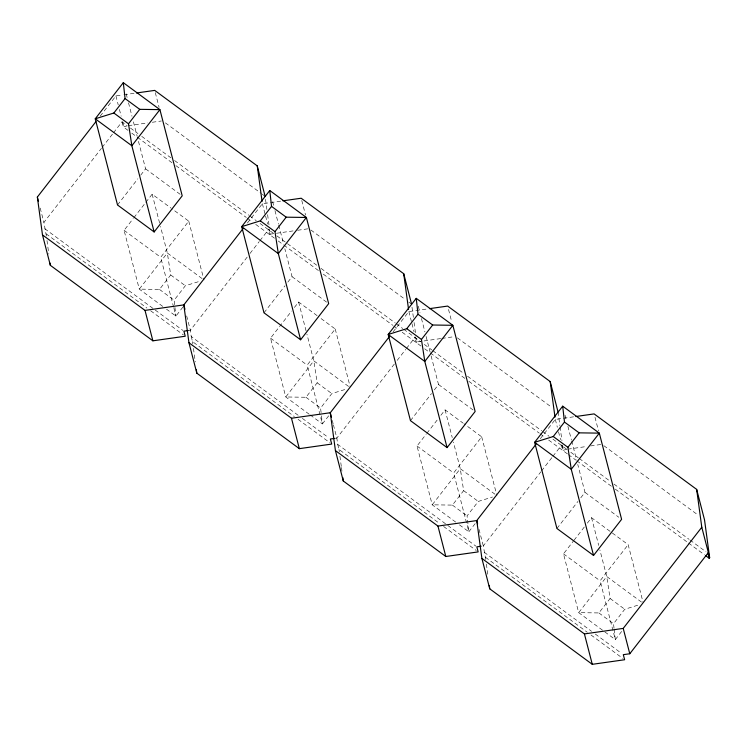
<?xml version="1.0" encoding="UTF-8"?>
<svg xmlns="http://www.w3.org/2000/svg" width="747" height="747" viewBox="0 0 747 747"><rect width="100%" height="100%" fill="white"/><g stroke="black" fill="none" stroke-linecap="round" stroke-linejoin="round"><path stroke-width="0.56" stroke-dasharray="3.73 2.8" d="M100.201 116.13L115.916 95.896L122.76 94.925M46.379 236.043L43.905 222.41L101.415 148.354M102.124 147.439L112.778 133.722M113.488 132.807L122.004 121.845L126.701 125.3M128.017 130.37L123.32 126.906L127.205 125.832M117.531 204.986L137.868 178.785M140.679 175.181L145.59 168.85L137.485 137.513M162.762 306.419L139.287 289.136L124.086 230.328L133.199 218.591M133.9 217.685L145.123 203.231M145.833 202.334L152.145 194.201L170.923 208.03M173.612 307.222L160.698 257.285L188.758 221.159L171.857 208.721M202.092 278.584L167.347 253.009L139.287 289.136L159.484 289.425L170.708 274.971L167.347 253.009L160.465 226.378M174.639 304.748L174.126 300.21L185.349 285.756L199.589 281.33M247.378 223.045L262.384 203.735L280.639 201.148M182.922 307.064L175.909 316.093L166.516 309.183M247.173 257.108L190.373 330.249L188.216 330.548M250.012 253.448L259.246 241.561M259.956 240.646L268.939 229.086L270.246 234.147L269.788 234.745L268.472 229.674M263.999 312.816L285.037 285.718M287.847 282.114L292.058 276.689L284.822 248.714M309.23 414.258L285.756 396.974L270.554 338.167L291.591 311.069M294.402 307.456L298.613 302.04L317.391 315.86M328.689 415.808L322.377 423.932L307.166 365.124L335.226 328.997L318.325 316.551M348.56 386.423L313.815 360.848L285.756 396.974L305.953 397.264L317.176 382.809L313.815 360.848L306.933 334.217M321.107 412.587L320.594 408.049L331.817 393.594L346.057 389.168M393.137 331.808L408.852 311.574L427.107 308.978M394.351 364.032L336.841 438.078L334.684 438.386M397.189 360.371L405.714 349.4M406.424 348.485L415.407 336.916L416.714 341.986L416.256 342.584L414.94 337.513M410.467 420.654L431.505 393.557M434.315 389.943L438.517 384.528L430.412 353.191M455.698 522.088L432.224 504.813L417.022 446.006L426.135 434.259M426.836 433.363L438.059 418.908M440.87 415.295L445.081 409.879L462.916 423.007M466.548 522.891L453.634 472.963L481.694 436.836L463.859 423.698M495.028 494.262L460.283 468.677L432.224 504.813L452.411 505.103L463.635 490.648L460.283 468.677L453.401 442.056M459.452 524.861L468.845 531.771L467.062 515.888L478.285 501.433L492.525 497.007M540.314 438.722L555.32 419.412L574.723 416.658M475.157 523.638L468.845 531.771L466.838 524.002M485.783 559.55L483.309 545.917L540.819 471.861M541.528 470.946L552.182 457.239M552.892 456.324L561.408 445.352L562.724 450.422L566.609 449.339M556.926 528.493L577.973 501.396M580.783 497.782L584.985 492.366L577.748 464.382M621.625 631.476L615.313 639.609L578.692 612.643L563.49 553.844L573.304 541.192M574.004 540.296L584.528 526.747M587.338 523.133L591.54 517.708L628.162 544.675L643.083 602.371M614.165 629.394L615.313 639.609L600.102 580.802L628.162 544.675M641.496 602.091L606.751 576.516L578.692 612.643L598.879 612.942L610.103 598.487L606.751 576.516L599.869 549.885M614.034 628.264L613.53 623.717L624.753 609.272L640.086 604.5M123.899 94.766L134.18 93.31M128.344 125.664L147.747 122.919M152.313 122.265L161.445 120.977M293.076 230.916L270.246 234.147L269.63 229.562M297.642 230.272L307.913 228.815M440.683 338.587L416.714 341.986L416.247 338.55M441.822 338.428L453.242 336.813M567.748 449.18L586.012 446.585M590.578 445.94L600.849 444.484M165.386 122.872L261.385 193.557M262.318 194.239L265.11 196.302L266.978 210.066M310.92 230.02L405.051 299.332M408.786 302.077L411.578 304.132L413.446 317.905M457.388 337.859L551.519 407.171M603.856 445.698L697.987 515.01M130.454 128.064L137.971 133.592M141.725 136.356L170.83 157.785M174.583 160.549L248.76 215.164M249.694 215.855L256.268 220.692M260.021 223.456L273.169 233.129M276.922 235.903L317.298 265.624M321.051 268.388L395.228 322.993M396.162 323.684L402.736 328.531M403.679 329.222L420.58 341.659M424.333 344.423L431.841 349.96M432.784 350.651L462.823 372.772M467.519 376.227L541.696 430.832M542.63 431.523L549.204 436.369M552.957 439.133L567.038 449.498M570.801 452.262L578.309 457.79M579.252 458.481L610.234 481.301M613.987 484.065L689.098 539.362M690.041 540.053L705.999 551.809M131.771 133.134L136.458 136.589M137.401 137.28L172.137 162.855M175.9 165.619L246.314 217.461M247.248 218.152L251.944 221.616M255.698 224.38L274.476 238.2M278.239 240.973L282.926 244.428M283.869 245.119L318.605 270.694M323.302 274.149L392.782 325.3M393.716 325.991L398.412 329.446M402.166 332.219L420.944 346.038M424.707 348.802L429.394 352.257M430.337 352.948L465.073 378.533M468.827 381.297L539.25 433.139M540.184 433.83L544.88 437.284M548.634 440.048L567.412 453.877M568.355 454.568L575.862 460.096M576.805 460.787L611.541 486.362M615.295 489.136L687.595 542.359M688.529 543.05L704.496 554.797M145.59 168.85L180.326 194.435M292.058 276.689L326.794 302.264M438.517 384.528L473.262 410.103M584.985 492.366L618.787 517.251M124.086 230.328L160.698 257.285M270.554 338.167L307.166 365.124M417.022 446.006L453.634 472.963M563.49 553.844L600.102 580.802M170.708 274.971L185.349 285.756M317.176 382.809L331.817 393.594M463.635 490.648L478.285 501.433M610.103 598.487L624.753 609.272M159.484 289.425L174.126 300.21M305.953 397.264L320.594 408.049M452.411 505.103L467.062 515.888M598.879 612.942L613.53 623.717M310.173 414.949L322.377 423.932L321.229 413.717M44.764 228.722L182.968 330.473M186.666 315.916L190.373 330.249L191.232 336.552L298.623 415.621M302.358 418.376L328.503 437.621M333.423 424.856L336.841 438.078L337.7 444.39L475.904 546.15M484.159 552.229L591.559 631.299M595.294 634.044L621.439 653.298M46.071 233.783L146.926 308.044M150.661 310.789L183.351 334.861M191.232 336.552L192.539 341.622L294.327 416.565M298.062 419.319L329.819 442.691M337.7 444.39L339.007 449.461L439.862 523.712M443.597 526.467L476.287 550.53M485.475 557.299L587.263 632.242M590.998 634.987L622.755 658.368M594.995 417.284L598.487 430.804M565.012 415.136L566.459 420.729M567.907 426.332L571.38 439.759M571.67 440.879L576.591 459.909M591.54 517.708L598.721 545.45M555.32 419.412L557.355 427.293M558.523 431.803L560.558 439.684M561.875 444.754L563.182 449.825L562.556 445.24M481.694 436.836L496.904 495.644M448.527 309.445L451.73 321.845M479.032 529.39L483.309 545.917M418.264 306.177L420.001 312.9M421.448 318.493L424.922 331.92M426.079 336.402L430.123 352.07M445.081 409.879L452.252 437.611M408.852 311.574L411.765 322.835M411.98 323.694L414.09 331.845M335.226 328.997L350.147 386.694M301.769 200.485L305.56 215.127M332.284 420.449L333.134 423.754M272.664 201.699L273.822 206.181M274.98 210.654L278.454 224.091M278.743 225.202L283.664 244.232M298.613 302.04L306.643 333.106M262.384 203.735L265.297 214.996M265.587 216.126L267.622 224.016M188.758 221.159L203.968 279.966M155.301 92.647L159.092 107.297M126.196 93.861L127.354 98.343M128.512 102.815L131.986 116.252M133.433 121.845L137.196 136.393M152.145 194.201L160.175 225.267M173.902 308.334L175.909 316.093L174.761 305.887M115.916 95.896L118.241 104.907M119.408 109.417L121.154 116.177M122.611 121.808L123.778 126.318M122.004 121.845L123.32 126.906M40.198 208.086L43.905 222.41M558.046 411.97L559.914 425.734M560.073 426.882L561.94 440.646M486.39 564.06L487.922 575.321M414.071 322.489L415.472 332.817M339.007 449.461L339.315 451.711M339.922 456.221L341.295 466.361M341.454 467.482L342.061 471.992M267.603 214.65L269.004 224.978M192.539 341.622L192.847 343.881M193.454 348.382L195.294 361.903M46.986 240.543L48.826 254.064"/><path stroke-width="1.12" d="M123.302 82.674L95.242 118.801L117.531 204.986L154.143 231.944L182.203 195.817L159.914 109.632L123.302 82.674L125.076 98.557L113.852 113.012L95.242 118.801L131.855 145.758L154.143 231.944M188.216 330.548L183.902 331.164L185.219 336.234L152.883 340.819L50.348 265.334L42.486 234.913L37.35 197.059L95.915 121.649M128.503 123.797L139.726 109.342L159.914 109.632L131.855 145.758L128.503 123.797L113.852 113.012M269.77 190.513L241.711 226.64L263.999 312.816L300.611 339.782L328.671 303.646L306.382 217.47L269.77 190.513L271.544 206.396L260.32 220.851L241.711 226.64L278.323 253.597L300.611 339.782M243.102 228.563L183.818 304.897L145.011 310.397L42.486 234.913M274.971 231.626L286.194 217.181L306.382 217.47L278.323 253.597L274.971 231.626L260.32 220.851M416.238 298.342L388.179 334.479L410.467 420.654L447.079 447.612L475.139 411.485L452.85 325.309L416.238 298.342L418.012 314.235L406.788 328.68L388.179 334.479L424.791 361.436L447.079 447.612M389.56 336.402L330.286 412.736L291.479 418.236L188.954 342.752L183.818 304.897L184.957 309.305M421.439 339.465L432.662 325.01L452.85 325.309L424.791 361.436L421.439 339.465L406.788 328.68M562.696 406.181L534.647 442.308L556.926 528.493L593.548 555.451L621.607 519.324L599.318 433.139L562.696 406.181L564.48 422.064L553.256 436.519L534.647 442.308L571.259 469.275L593.548 555.451M536.029 444.241L476.754 520.575L437.947 526.075L335.422 450.59L330.286 412.736L331.425 417.143M567.907 447.304L579.13 432.849L599.318 433.139L571.259 469.275L567.907 447.304L553.256 436.519M477.604 523.88L476.754 520.575L481.89 558.429L584.415 633.914L623.222 628.404L701.788 527.242L696.652 489.388L594.117 413.903L575.862 416.499M481.89 558.429L489.752 588.841L592.278 664.326L624.623 659.741L623.306 654.671L629.777 653.756L708.343 552.593M705.429 555.488L709.183 558.261L709.65 557.664L704.514 519.809L696.652 489.388M136.458 92.983L154.722 90.396L257.248 165.881L265.11 196.302M282.926 200.822L301.19 198.235L403.716 273.719L411.578 304.132M429.394 308.66L447.658 306.074L550.184 381.558L558.046 411.97M334.684 438.386L330.37 439.003L331.687 444.073L299.342 448.658L196.816 373.164L188.954 342.752M481.152 546.225L476.838 546.832L478.155 551.902L445.81 556.487L343.284 481.003L335.422 450.59M125.076 98.557L139.726 109.342M271.544 206.396L286.194 217.181M418.012 314.235L432.662 325.01M564.48 422.064L579.13 432.849M701.788 527.242L709.65 557.664M707.876 553.191L709.183 558.261M623.222 628.404L629.777 653.756M584.415 633.914L592.278 664.326M437.947 526.075L445.81 556.487M291.479 418.236L299.342 448.658M145.011 310.397L152.883 340.819M37.35 197.059L38.489 201.466M550.184 381.558L555.002 417.115M489.294 585.461L489.752 588.841M403.716 273.719L408.534 309.277M342.826 477.622L343.284 481.003M257.248 165.881L262.066 201.438M196.358 369.793L196.816 373.164M50.049 263.075L50.348 265.334"/></g></svg>
